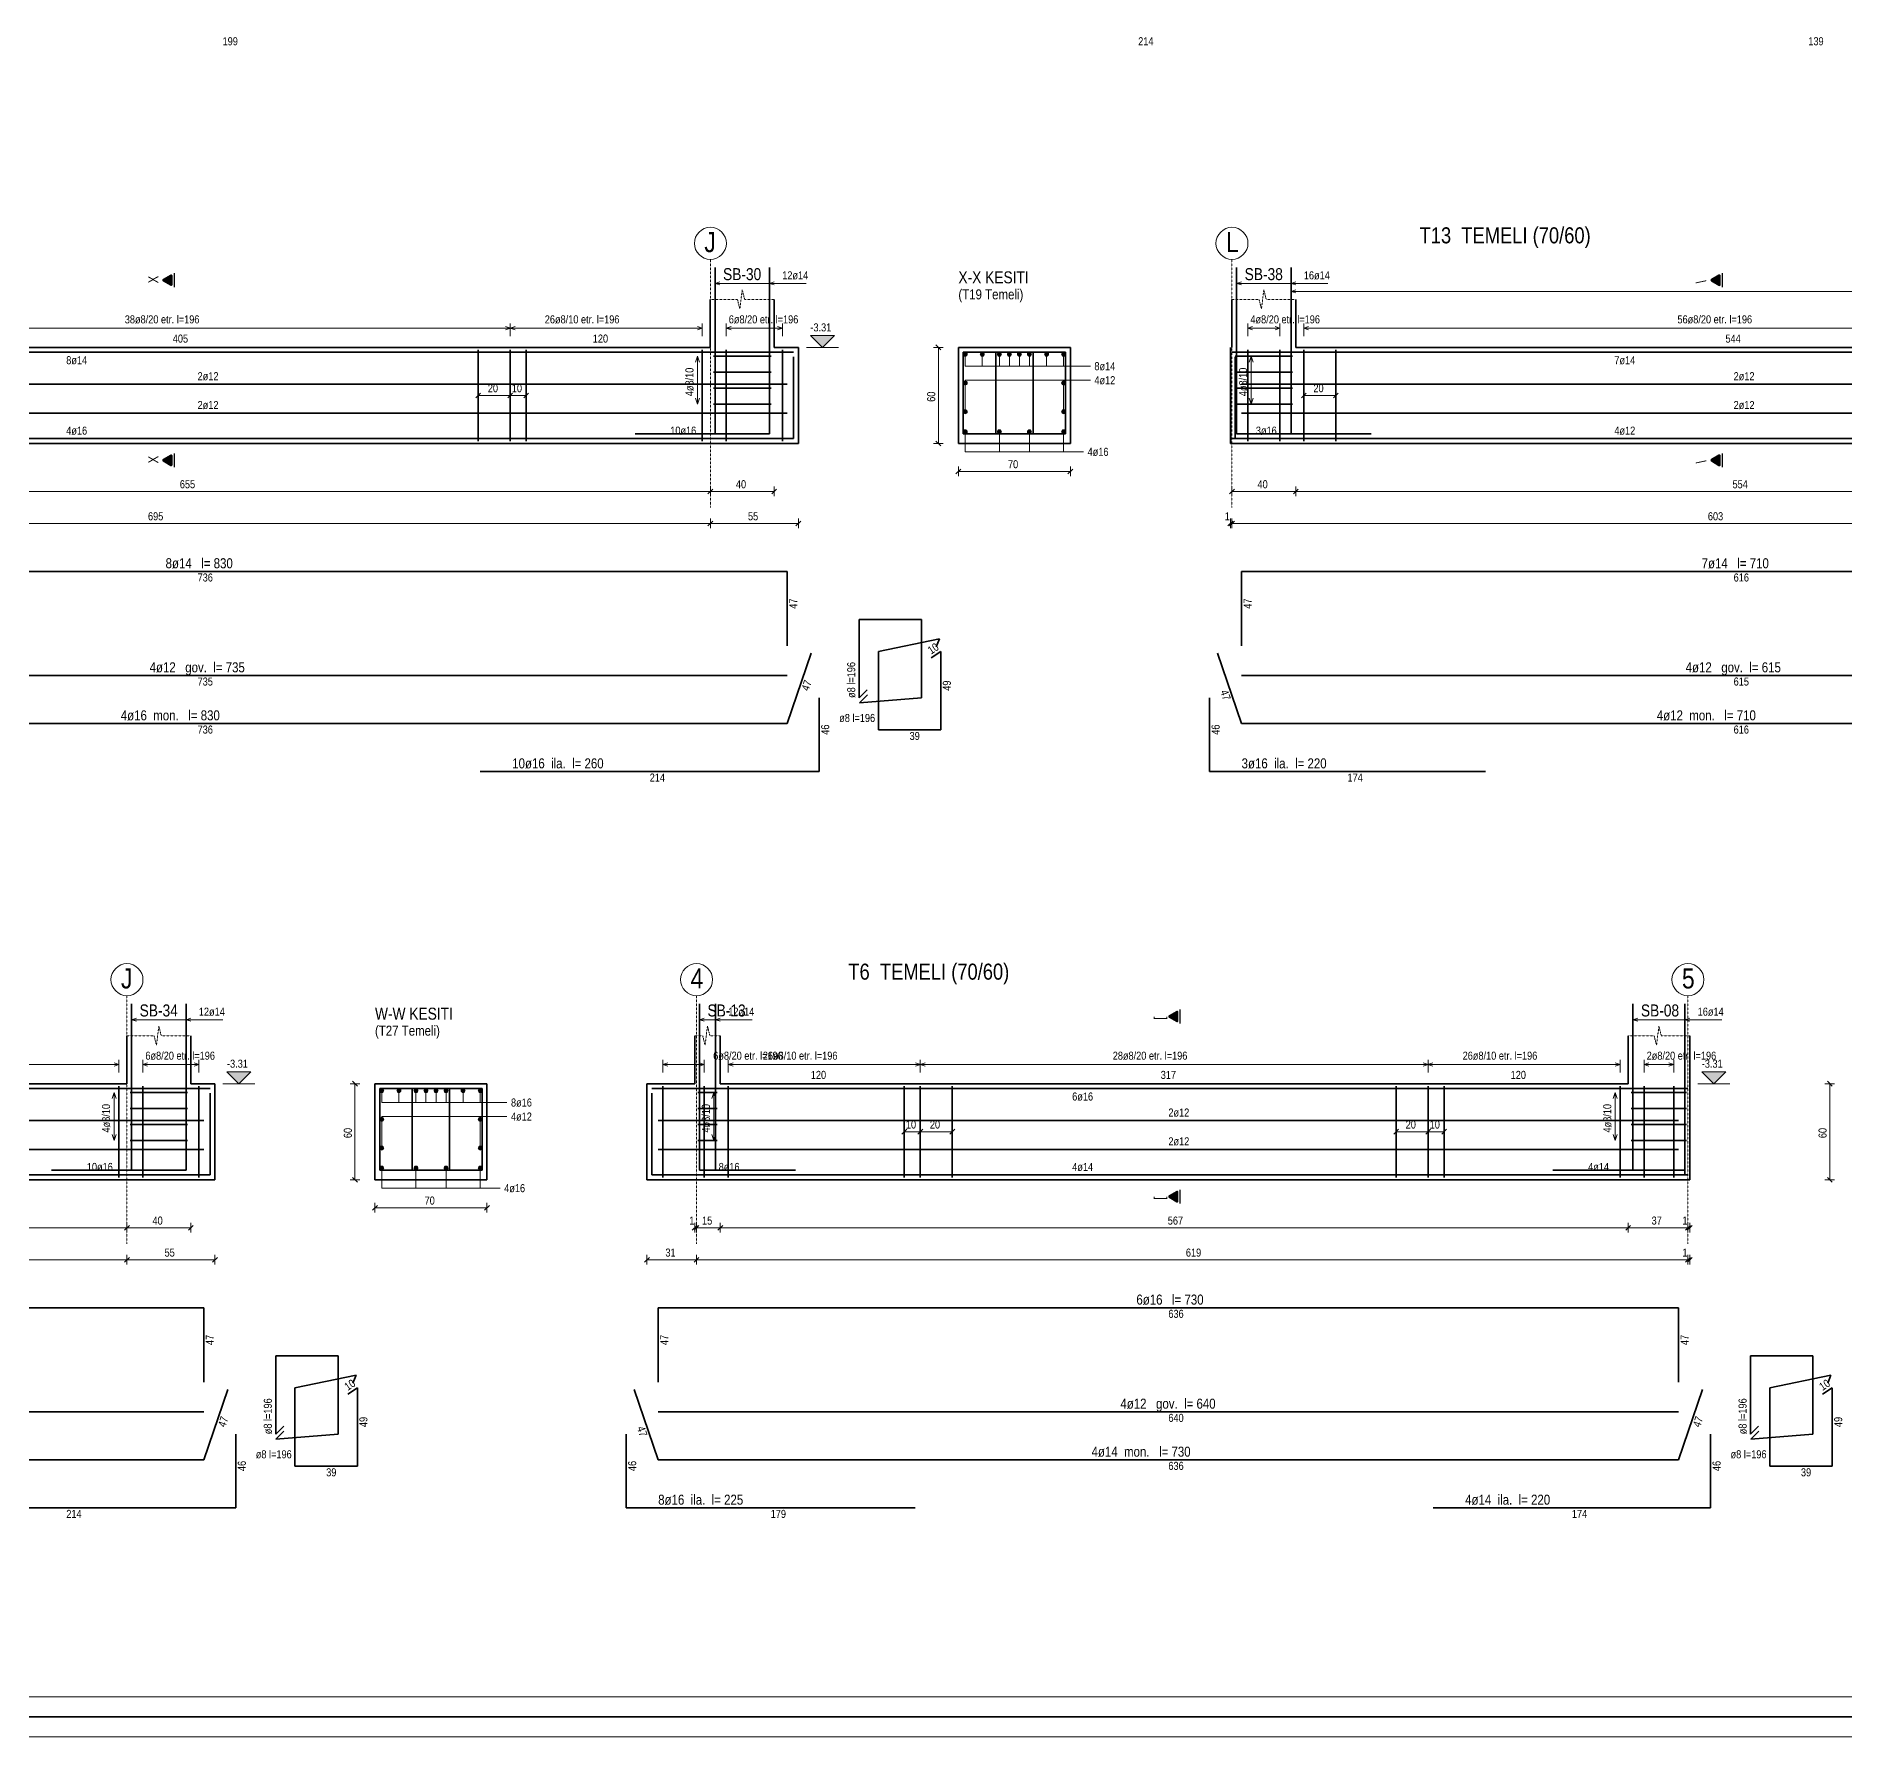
# Model space of a CAD drawing. Header units: millimetres. Extents: x -267 to 94375, y 6431 to 10838.
# Drawn here: x 34066 to 36327, y 6532 to 8657 of the extents above; entities that cross this region are included whole.
import ezdxf

# ---------------------------------------------------------------- set-up
doc = ezdxf.new("R2010")
doc.units = ezdxf.units.MM
doc.header["$LTSCALE"] = 0.0001
doc.linetypes.add('DASHED', pattern=[19.05, 12.7, -6.35])
for name, color, linetype, lineweight in [('AKS BALONU (BEYKENT)', 7, 'Continuous', 20), ('AKS CIZGISI (BEYKENT)', 252, 'DASHED', 20), ('AKS NO (BEYKENT)', 3, 'Continuous', 20), ('DONATI (BEYKENT)', 4, 'Continuous', 35), ('DONATI KESIT (BEYKENT)', 7, 'Continuous', 20), ('DONATI YAZISI (BEYKENT)', 3, 'Continuous', 20), ('FILIZ (BEYKENT)', 60, 'Continuous', 20), ('I.DONATI OKU (BEYKENT)', 160, 'Continuous', 20), ('KESIT ISMI (BEYKENT)', 6, 'Continuous', 20), ('KESIT SINIRI (BEYKENT)', 241, 'DASHED', 20), ('KESIT_(BEYKENT)', 151, 'Continuous', 25), ('KOLON ISMI (BEYKENT)', 91, 'Continuous', 20), ('KOT CIZGI (BEYKENT)', 120, 'Continuous', 20), ('KOT YAZI (BEYKENT)', 7, 'Continuous', 20), ('OLCU (BEYKENT)', 14, 'Continuous', 20), ('OLCU YAZISI (BEYKENT)', 7, 'Continuous', 20), ('SHEETSUMMARY-50', 152, 'Continuous', 20), ('SheetView', 40, 'Continuous', 20), ('SheetViewOut', 231, 'Continuous', 20), ('TEMEL (BEYKENT)', 2, 'Continuous', 35), ('TEMEL ISMI (BEYKENT)', 40, 'Continuous', 20)]:
    doc.layers.add(name, color=color, linetype=linetype, lineweight=lineweight)
doc.styles.add('KOT (BEYKENT)', font='')
doc.styles.add('OLCU (BEYKENT)', font='')
doc.styles.add('YAZI (BEYKENT)', font='')
doc.styles.get('KOT (BEYKENT)').set_extended_font_data('Bahnschrift Light Condensed')
doc.styles.get('OLCU (BEYKENT)').set_extended_font_data('Bahnschrift Light Condensed')
doc.styles.get('YAZI (BEYKENT)').set_extended_font_data('Bahnschrift Light Condensed')

msp = doc.modelspace()

# ---------------------------------------------------------------- hatches: boundary and pattern name
at = {"layer": 'DONATI KESIT (BEYKENT)', "lineweight": 30}
h = msp.add_hatch(color=256, dxfattribs=at)
h.dxf.hatch_style = 1
h.paths.add_polyline_path([(35225.18, 8259.33, 1), (35230.18, 8259.33, 1)])
h = msp.add_hatch(color=256, dxfattribs=at)
h.dxf.hatch_style = 1
h.paths.add_polyline_path([(35246.52, 8259.33, 1), (35251.52, 8259.33, 1)])
h = msp.add_hatch(color=256, dxfattribs=at)
h.dxf.hatch_style = 1
h.paths.add_polyline_path([(35267.85, 8259.33, 1), (35272.85, 8259.33, 1)])
h = msp.add_hatch(color=256, dxfattribs=at)
h.dxf.hatch_style = 1
h.paths.add_polyline_path([(35280.4, 8259.33, 1), (35285.4, 8259.33, 1)])
h = msp.add_hatch(color=256, dxfattribs=at)
h.dxf.hatch_style = 1
h.paths.add_polyline_path([(35292.96, 8259.33, 1), (35297.96, 8259.33, 1)])
h = msp.add_hatch(color=256, dxfattribs=at)
h.dxf.hatch_style = 1
h.paths.add_polyline_path([(35305.52, 8259.33, 1), (35310.52, 8259.33, 1)])
h = msp.add_hatch(color=256, dxfattribs=at)
h.dxf.hatch_style = 1
h.paths.add_polyline_path([(35326.85, 8259.33, 1), (35331.85, 8259.33, 1)])
h = msp.add_hatch(color=256, dxfattribs=at)
h.dxf.hatch_style = 1
h.paths.add_polyline_path([(35348.18, 8259.33, 1), (35353.18, 8259.33, 1)])
h = msp.add_hatch(color=256, dxfattribs=at)
h.dxf.hatch_style = 1
h.paths.add_polyline_path([(35225.18, 8223.33, 1), (35230.18, 8223.33, 1)])
h = msp.add_hatch(color=256, dxfattribs=at)
h.dxf.hatch_style = 1
h.paths.add_polyline_path([(35348.18, 8223.33, 1), (35353.18, 8223.33, 1)])
h = msp.add_hatch(color=256, dxfattribs=at)
h.dxf.hatch_style = 1
h.paths.add_polyline_path([(35225.18, 8187.33, 1), (35230.18, 8187.33, 1)])
h = msp.add_hatch(color=256, dxfattribs=at)
h.dxf.hatch_style = 1
h.paths.add_polyline_path([(35348.18, 8187.33, 1), (35353.18, 8187.33, 1)])
h = msp.add_hatch(color=256, dxfattribs=at)
h.dxf.hatch_style = 1
h.paths.add_polyline_path([(35225.18, 8162.33, 1), (35230.18, 8162.33, 1)])
h = msp.add_hatch(color=256, dxfattribs=at)
h.dxf.hatch_style = 1
h.paths.add_polyline_path([(35267.85, 8162.33, 1), (35272.85, 8162.33, 1)])
h = msp.add_hatch(color=256, dxfattribs=at)
h.dxf.hatch_style = 1
h.paths.add_polyline_path([(35305.52, 8162.33, 1), (35310.52, 8162.33, 1)])
h = msp.add_hatch(color=256, dxfattribs=at)
h.dxf.hatch_style = 1
h.paths.add_polyline_path([(35348.18, 8162.33, 1), (35353.18, 8162.33, 1)])
h = msp.add_hatch(color=256, dxfattribs=at)
h.dxf.hatch_style = 1
h.paths.add_polyline_path([(34495.93, 7339.33, 1), (34500.93, 7339.33, 1)])
h = msp.add_hatch(color=256, dxfattribs=at)
h.dxf.hatch_style = 1
h.paths.add_polyline_path([(34517.26, 7339.33, 1), (34522.26, 7339.33, 1)])
h = msp.add_hatch(color=256, dxfattribs=at)
h.dxf.hatch_style = 1
h.paths.add_polyline_path([(34538.59, 7339.33, 1), (34543.59, 7339.33, 1)])
h = msp.add_hatch(color=256, dxfattribs=at)
h.dxf.hatch_style = 1
h.paths.add_polyline_path([(34551.15, 7339.33, 1), (34556.15, 7339.33, 1)])
h = msp.add_hatch(color=256, dxfattribs=at)
h.dxf.hatch_style = 1
h.paths.add_polyline_path([(34563.7, 7339.33, 1), (34568.7, 7339.33, 1)])
h = msp.add_hatch(color=256, dxfattribs=at)
h.dxf.hatch_style = 1
h.paths.add_polyline_path([(34576.26, 7339.33, 1), (34581.26, 7339.33, 1)])
h = msp.add_hatch(color=256, dxfattribs=at)
h.dxf.hatch_style = 1
h.paths.add_polyline_path([(34597.6, 7339.33, 1), (34602.6, 7339.33, 1)])
h = msp.add_hatch(color=256, dxfattribs=at)
h.dxf.hatch_style = 1
h.paths.add_polyline_path([(34618.93, 7339.33, 1), (34623.93, 7339.33, 1)])
h = msp.add_hatch(color=256, dxfattribs=at)
h.dxf.hatch_style = 1
h.paths.add_polyline_path([(34495.93, 7303.33, 1), (34500.93, 7303.33, 1)])
h = msp.add_hatch(color=256, dxfattribs=at)
h.dxf.hatch_style = 1
h.paths.add_polyline_path([(34618.93, 7303.33, 1), (34623.93, 7303.33, 1)])
h = msp.add_hatch(color=256, dxfattribs=at)
h.dxf.hatch_style = 1
h.paths.add_polyline_path([(34495.93, 7267.33, 1), (34500.93, 7267.33, 1)])
h = msp.add_hatch(color=256, dxfattribs=at)
h.dxf.hatch_style = 1
h.paths.add_polyline_path([(34618.93, 7267.33, 1), (34623.93, 7267.33, 1)])
h = msp.add_hatch(color=256, dxfattribs=at)
h.dxf.hatch_style = 1
h.paths.add_polyline_path([(34495.93, 7242.33, 1), (34500.93, 7242.33, 1)])
h = msp.add_hatch(color=256, dxfattribs=at)
h.dxf.hatch_style = 1
h.paths.add_polyline_path([(34538.59, 7242.33, 1), (34543.59, 7242.33, 1)])
h = msp.add_hatch(color=256, dxfattribs=at)
h.dxf.hatch_style = 1
h.paths.add_polyline_path([(34576.26, 7242.33, 1), (34581.26, 7242.33, 1)])
h = msp.add_hatch(color=256, dxfattribs=at)
h.dxf.hatch_style = 1
h.paths.add_polyline_path([(34618.93, 7242.33, 1), (34623.93, 7242.33, 1)])
at = {"layer": 'KESIT_(BEYKENT)'}
h = msp.add_hatch(color=256, dxfattribs=at)
h.dxf.hatch_style = 1
h.paths.add_polyline_path([(34236.23, 8357.23, 0.5773503), (34234.73, 8358.1), (34225.23, 8352.61, 0.5773503), (34225.23, 8350.88), (34234.73, 8345.39, 0.5773503), (34236.23, 8346.26)])
h = msp.add_hatch(color=256, dxfattribs=at)
h.dxf.hatch_style = 1
h.paths.add_polyline_path([(36171.37, 8357.23, 0.5773503), (36169.87, 8358.1), (36160.37, 8352.61, 0.5773503), (36160.37, 8350.88), (36169.87, 8345.39, 0.5773503), (36171.37, 8346.26)])
h = msp.add_hatch(color=256, dxfattribs=at)
h.dxf.hatch_style = 1
h.paths.add_polyline_path([(34236.23, 8132.23, 0.5773503), (34234.73, 8133.1), (34225.23, 8127.61, 0.5773503), (34225.23, 8125.88), (34234.73, 8120.39, 0.5773503), (34236.23, 8121.26)])
h = msp.add_hatch(color=256, dxfattribs=at)
h.dxf.hatch_style = 1
h.paths.add_polyline_path([(36171.37, 8132.23, 0.5773503), (36169.87, 8133.1), (36160.37, 8127.61, 0.5773503), (36160.37, 8125.88), (36169.87, 8120.39, 0.5773503), (36171.37, 8121.26)])
h = msp.add_hatch(color=256, dxfattribs=at)
h.dxf.hatch_style = 1
h.paths.add_polyline_path([(35493.66, 7437.23, 0.5773503), (35492.16, 7438.1), (35482.66, 7432.61, 0.5773503), (35482.66, 7430.88), (35492.16, 7425.39, 0.5773503), (35493.66, 7426.26)])
h = msp.add_hatch(color=256, dxfattribs=at)
h.dxf.hatch_style = 1
h.paths.add_polyline_path([(35493.66, 7212.23, 0.5773503), (35492.16, 7213.1), (35482.66, 7207.61, 0.5773503), (35482.66, 7205.88), (35492.16, 7200.39, 0.5773503), (35493.66, 7201.26)])
at = {"layer": 'KOT CIZGI (BEYKENT)'}
for points in [[(35064.18, 8282.83), (35034.18, 8282.83), (35049.18, 8267.83)], [(34334.93, 7362.83), (34304.93, 7362.83), (34319.93, 7347.83)], [(36178.39, 7362.83), (36148.39, 7362.83), (36163.39, 7347.83)]]:
    msp.add_hatch(color=256, dxfattribs=at).paths.add_polyline_path(points)

# ---------------------------------------------------------------- linework, layer by layer
at = {"layer": 'AKS BALONU (BEYKENT)'}
for centre in [(34909.18, 8397.83), (35561.18, 8397.83), (34179.93, 7477.83), (34891.93, 7477.83), (36131.11, 7477.83)]:
    msp.add_circle(centre, 20, dxfattribs=at)
at = {"layer": 'AKS CIZGISI (BEYKENT)'}
for p, q in [((34909.18, 8377.83), (34909.18, 8067.83)), ((35561.18, 8377.83), (35561.18, 8067.83)), ((34179.93, 7457.83), (34179.93, 7147.83)), ((34891.93, 7457.83), (34891.93, 7147.83)), ((36131.11, 7457.83), (36131.11, 7147.83))]:
    msp.add_line(p, q, dxfattribs=at)
at = {"layer": 'DONATI (BEYKENT)'}
for p, q in [((34914.98, 8159.83), (34914.98, 8367.83)), ((34982.98, 8159.83), (34982.98, 8367.83)), ((35566.98, 8159.83), (35566.98, 8367.83)), ((35634.98, 8159.83), (35634.98, 8367.83)), ((33519.18, 8261.83), (35013.18, 8261.83)), ((34618.98, 8264.83), (34618.98, 8150.83)), ((34658.98, 8264.83), (34658.98, 8150.83)), ((34678.98, 8264.83), (34678.98, 8150.83)), ((34898.98, 8264.83), (34898.98, 8150.83)), ((34912.98, 8256.83), (34984.98, 8256.83)), ((34928.98, 8264.83), (34928.98, 8150.83)), ((34999.18, 8264.83), (34999.18, 8150.83)), ((35013.18, 8153.83), (35013.18, 8255.83)), ((35225.18, 8261.83), (35353.18, 8261.83)), ((35225.18, 8159.83), (35225.18, 8261.83)), ((35265.81, 8159.83), (35265.81, 8261.83)), ((35312.44, 8159.83), (35312.44, 8261.83)), ((35353.18, 8261.83), (35353.18, 8159.83)), ((35561.18, 8261.83), (36811.27, 8261.83)), ((35564.98, 8256.83), (35636.98, 8256.83)), ((35565.18, 8153.83), (35565.18, 8255.83)), ((35580.98, 8264.83), (35580.98, 8150.83)), ((35620.98, 8264.83), (35620.98, 8150.83)), ((35650.98, 8264.83), (35650.98, 8150.83)), ((35690.98, 8264.83), (35690.98, 8150.83)), ((34912.98, 8236.83), (34984.98, 8236.83)), ((35564.98, 8236.83), (35636.98, 8236.83)), ((33531.18, 8221.83), (35005.18, 8221.83)), ((34912.98, 8216.83), (34984.98, 8216.83)), ((35564.98, 8216.83), (35636.98, 8216.83)), ((35573.18, 8221.83), (36803.27, 8221.83)), ((33531.18, 8185.83), (35005.18, 8185.83)), ((34912.98, 8196.83), (34984.98, 8196.83)), ((35564.98, 8196.83), (35636.98, 8196.83)), ((35573.18, 8185.83), (36803.27, 8185.83)), ((33519.18, 8153.83), (35013.18, 8153.83)), ((34814.98, 8159.83), (34982.98, 8159.83)), ((35353.18, 8159.83), (35225.18, 8159.83)), ((35561.18, 8153.83), (36811.27, 8153.83)), ((35734.98, 8159.83), (35566.98, 8159.83)), ((33531.18, 7987.83), (35005.18, 7987.83)), ((35005.18, 7987.83), (35005.18, 7894.75)), ((35573.18, 7987.83), (35573.18, 7894.75)), ((35573.18, 7987.83), (36803.27, 7987.83)), ((35095.18, 7927.83), (35095.18, 7829.83)), ((35095.18, 7927.83), (35173.18, 7927.83)), ((35173.18, 7829.83), (35173.18, 7927.83)), ((35119.18, 7887.83), (35195.59, 7903.83)), ((35191.59, 7893.83), (35195.59, 7903.83)), ((35005.18, 7797.83), (35035.18, 7885.94)), ((35119.18, 7887.83), (35119.18, 7789.83)), ((35185.18, 7879.83), (35197.18, 7887.83)), ((35197.18, 7789.83), (35197.18, 7887.83)), ((35543.18, 7885.94), (35573.18, 7797.83)), ((33531.18, 7857.83), (35005.18, 7857.83)), ((35573.18, 7857.83), (36803.27, 7857.83)), ((35045.18, 7829.83), (35045.18, 7737.83)), ((35105.18, 7839.83), (35095.18, 7829.83)), ((35105.41, 7833.83), (35095.41, 7823.83)), ((35173.18, 7829.83), (35095.41, 7823.83)), ((35533.18, 7829.83), (35533.18, 7737.83)), ((33531.18, 7797.83), (35005.18, 7797.83)), ((35197.18, 7789.83), (35119.18, 7789.83)), ((35573.18, 7797.83), (36803.27, 7797.83)), ((35045.18, 7737.83), (34621.48, 7737.83)), ((35533.18, 7737.83), (35877.9, 7737.83)), ((34185.73, 7239.83), (34185.73, 7447.83)), ((34253.73, 7239.83), (34253.73, 7447.83)), ((34895.53, 7239.83), (34895.53, 7447.83)), ((34915.53, 7239.83), (34915.53, 7447.83)), ((36062.31, 7239.83), (36062.31, 7447.83)), ((36127.31, 7239.83), (36127.31, 7447.83)), ((32789.93, 7341.83), (34283.93, 7341.83)), ((34169.73, 7344.83), (34169.73, 7230.83)), ((34183.73, 7336.83), (34255.73, 7336.83)), ((34199.73, 7344.83), (34199.73, 7230.83)), ((34269.93, 7344.83), (34269.93, 7230.83)), ((34283.93, 7233.83), (34283.93, 7335.83)), ((34495.93, 7341.83), (34623.93, 7341.83)), ((34495.93, 7239.83), (34495.93, 7341.83)), ((34536.55, 7239.83), (34536.55, 7341.83)), ((34583.18, 7239.83), (34583.18, 7341.83)), ((34623.93, 7341.83), (34623.93, 7239.83)), ((34835.93, 7341.83), (36131.11, 7341.83)), ((34835.93, 7233.83), (34835.93, 7335.83)), ((34849.93, 7344.83), (34849.93, 7230.83)), ((34893.53, 7336.83), (34917.53, 7336.83)), ((34901.53, 7344.83), (34901.53, 7230.83)), ((34931.53, 7344.83), (34931.53, 7230.83)), ((35151.53, 7344.83), (35151.53, 7230.83)), ((35171.53, 7344.83), (35171.53, 7230.83)), ((35211.53, 7344.83), (35211.53, 7230.83)), ((35766.31, 7344.83), (35766.31, 7230.83)), ((35806.31, 7344.83), (35806.31, 7230.83)), ((35826.31, 7344.83), (35826.31, 7230.83)), ((36046.31, 7344.83), (36046.31, 7230.83)), ((36060.31, 7336.83), (36129.31, 7336.83)), ((36076.31, 7344.83), (36076.31, 7230.83)), ((36113.31, 7344.83), (36113.31, 7230.83)), ((36127.39, 7233.83), (36127.39, 7335.83)), ((34183.73, 7316.83), (34255.73, 7316.83)), ((34893.53, 7316.83), (34917.53, 7316.83)), ((36060.31, 7316.83), (36129.31, 7316.83)), ((32801.93, 7301.83), (34275.93, 7301.83)), ((34183.73, 7296.83), (34255.73, 7296.83)), ((34843.93, 7301.83), (36119.39, 7301.83)), ((34893.53, 7296.83), (34917.53, 7296.83)), ((36060.31, 7296.83), (36129.31, 7296.83)), ((32801.93, 7265.83), (34275.93, 7265.83)), ((34183.73, 7276.83), (34255.73, 7276.83)), ((34843.93, 7265.83), (36119.39, 7265.83)), ((34893.53, 7276.83), (34917.53, 7276.83)), ((36060.31, 7276.83), (36129.31, 7276.83)), ((34085.73, 7239.83), (34253.73, 7239.83)), ((34623.93, 7239.83), (34495.93, 7239.83)), ((35015.53, 7239.83), (34895.53, 7239.83)), ((35962.31, 7239.83), (36127.31, 7239.83)), ((32789.93, 7233.83), (34283.93, 7233.83)), ((34835.93, 7233.83), (36131.11, 7233.83)), ((32801.93, 7067.83), (34275.93, 7067.83)), ((34275.93, 7067.83), (34275.93, 6974.75)), ((34843.93, 7067.83), (34843.93, 6974.75)), ((34843.93, 7067.83), (36119.39, 7067.83)), ((36119.39, 7067.83), (36119.39, 6974.75)), ((34365.93, 7007.83), (34365.93, 6909.83)), ((34365.93, 7007.83), (34443.93, 7007.83)), ((34443.93, 6909.83), (34443.93, 7007.83)), ((36209.39, 7007.83), (36209.39, 6909.83)), ((36209.39, 7007.83), (36287.39, 7007.83)), ((36287.39, 6909.83), (36287.39, 7007.83)), ((34275.93, 6877.83), (34305.93, 6965.94)), ((34389.93, 6967.83), (34466.34, 6983.83)), ((34389.93, 6967.83), (34389.93, 6869.83)), ((34455.93, 6959.83), (34467.93, 6967.83)), ((34462.34, 6973.83), (34466.34, 6983.83)), ((34467.93, 6869.83), (34467.93, 6967.83)), ((34813.93, 6965.94), (34843.93, 6877.83)), ((36119.39, 6877.83), (36149.39, 6965.94)), ((36233.39, 6967.83), (36309.8, 6983.83)), ((36233.39, 6967.83), (36233.39, 6869.83)), ((36299.39, 6959.83), (36311.39, 6967.83)), ((36305.8, 6973.83), (36309.8, 6983.83)), ((36311.39, 6869.83), (36311.39, 6967.83)), ((32801.93, 6937.83), (34275.93, 6937.83)), ((34375.93, 6919.83), (34365.93, 6909.83)), ((34843.93, 6937.83), (36119.39, 6937.83)), ((36219.39, 6919.83), (36209.39, 6909.83)), ((34315.93, 6909.83), (34315.93, 6817.83)), ((34376.16, 6913.83), (34366.16, 6903.83)), ((34443.93, 6909.83), (34366.16, 6903.83)), ((34803.93, 6909.83), (34803.93, 6817.83)), ((36159.39, 6909.83), (36159.39, 6817.83)), ((36219.62, 6913.83), (36209.62, 6903.83)), ((36287.39, 6909.83), (36209.62, 6903.83)), ((32801.93, 6877.83), (34275.93, 6877.83)), ((34843.93, 6877.83), (36119.39, 6877.83)), ((34467.93, 6869.83), (34389.93, 6869.83)), ((36311.39, 6869.83), (36233.39, 6869.83)), ((34315.93, 6817.83), (33892.23, 6817.83)), ((34803.93, 6817.83), (35165.22, 6817.83)), ((36159.39, 6817.83), (35812.62, 6817.83))]:
    msp.add_line(p, q, dxfattribs=at)
at = {"layer": 'DONATI KESIT (BEYKENT)'}
for centre in [(35227.68, 8259.33), (35249.02, 8259.33), (35270.35, 8259.33), (35282.9, 8259.33), (35295.46, 8259.33), (35308.02, 8259.33), (35329.35, 8259.33), (35350.68, 8259.33), (35227.68, 8223.33), (35350.68, 8223.33), (35227.68, 8187.33), (35350.68, 8187.33), (35227.68, 8162.33), (35270.35, 8162.33), (35308.02, 8162.33), (35350.68, 8162.33), (34498.43, 7339.33), (34519.76, 7339.33), (34541.09, 7339.33), (34553.65, 7339.33), (34566.2, 7339.33), (34578.76, 7339.33), (34600.1, 7339.33), (34621.43, 7339.33), (34498.43, 7303.33), (34621.43, 7303.33), (34498.43, 7267.33), (34621.43, 7267.33), (34498.43, 7242.33), (34541.09, 7242.33), (34578.76, 7242.33), (34621.43, 7242.33)]:
    msp.add_circle(centre, 2.5, dxfattribs=at)
at = {"layer": 'I.DONATI OKU (BEYKENT)'}
for p, q in [((34914.98, 8347.83), (34920.98, 8349.83)), ((34914.98, 8347.83), (35028.98, 8347.83)), ((34914.98, 8347.83), (34920.98, 8345.83)), ((34982.98, 8347.83), (34988.98, 8349.83)), ((34982.98, 8347.83), (34988.98, 8345.83)), ((35566.98, 8347.83), (35572.98, 8349.83)), ((35566.98, 8347.83), (35680.98, 8347.83)), ((35566.98, 8347.83), (35572.98, 8345.83)), ((35634.98, 8347.83), (35640.98, 8349.83)), ((35634.98, 8347.83), (35640.98, 8345.83)), ((35634.98, 8337.83), (35640.98, 8339.83)), ((35634.98, 8337.83), (36754.67, 8337.83)), ((35634.98, 8337.83), (35640.98, 8335.83)), ((34658.98, 8297.83), (34658.98, 8281.83)), ((34898.98, 8297.83), (34898.98, 8281.83)), ((34928.98, 8297.83), (34928.98, 8281.83)), ((34999.18, 8297.83), (34999.18, 8281.83)), ((35580.98, 8297.83), (35580.98, 8281.83)), ((35620.98, 8297.83), (35620.98, 8281.83)), ((35650.98, 8297.83), (35650.98, 8281.83)), ((33608.98, 8291.83), (34898.98, 8291.83)), ((34652.98, 8293.83), (34664.98, 8289.83)), ((34652.98, 8289.83), (34664.98, 8293.83)), ((34898.98, 8291.83), (34892.98, 8293.83)), ((34898.98, 8291.83), (34892.98, 8289.83)), ((34928.98, 8291.83), (34934.98, 8293.83)), ((34928.98, 8291.83), (34999.18, 8291.83)), ((34928.98, 8291.83), (34934.98, 8289.83)), ((34999.18, 8291.83), (34993.18, 8293.83)), ((34999.18, 8291.83), (34993.18, 8289.83)), ((35580.98, 8291.83), (35586.98, 8293.83)), ((35580.98, 8291.83), (35620.98, 8291.83)), ((35580.98, 8291.83), (35586.98, 8289.83)), ((35620.98, 8291.83), (35614.98, 8293.83)), ((35620.98, 8291.83), (35614.98, 8289.83)), ((35650.98, 8291.83), (35656.98, 8293.83)), ((35650.98, 8291.83), (36738.67, 8291.83)), ((35650.98, 8291.83), (35656.98, 8289.83)), ((34892.98, 8256.83), (34890.48, 8249.33)), ((34892.98, 8256.83), (34892.98, 8196.83)), ((34892.98, 8256.83), (34895.48, 8249.33)), ((35227.68, 8259.33), (35227.68, 8244.33)), ((35249.02, 8259.33), (35249.02, 8244.33)), ((35270.35, 8259.33), (35270.35, 8244.33)), ((35282.9, 8259.33), (35282.9, 8244.33)), ((35295.46, 8259.33), (35295.46, 8244.33)), ((35308.02, 8259.33), (35308.02, 8244.33)), ((35329.35, 8259.33), (35329.35, 8244.33)), ((35350.68, 8259.33), (35350.68, 8244.33)), ((35584.98, 8256.83), (35582.48, 8249.33)), ((35584.98, 8256.83), (35584.98, 8196.83)), ((35584.98, 8256.83), (35587.48, 8249.33)), ((35227.68, 8244.33), (35384.18, 8244.33)), ((35227.68, 8187.33), (35227.68, 8226.83)), ((35227.68, 8226.83), (35384.18, 8226.83)), ((35350.68, 8187.33), (35350.68, 8226.83)), ((34892.98, 8196.83), (34890.48, 8204.33)), ((34892.98, 8196.83), (34895.48, 8204.33)), ((35584.98, 8196.83), (35582.48, 8204.33)), ((35584.98, 8196.83), (35587.48, 8204.33)), ((35227.68, 8162.33), (35227.68, 8137.33)), ((35270.35, 8162.33), (35270.35, 8137.33)), ((35308.02, 8162.33), (35308.02, 8137.33)), ((35350.68, 8162.33), (35350.68, 8137.33)), ((35227.68, 8137.33), (35375.68, 8137.33)), ((34185.73, 7427.83), (34191.73, 7429.83)), ((34185.73, 7427.83), (34299.73, 7427.83)), ((34185.73, 7427.83), (34191.73, 7425.83)), ((34253.73, 7427.83), (34259.73, 7429.83)), ((34253.73, 7427.83), (34259.73, 7425.83)), ((34895.53, 7427.83), (34901.53, 7429.83)), ((34895.53, 7427.83), (34961.53, 7427.83)), ((34895.53, 7427.83), (34901.53, 7425.83)), ((34915.53, 7427.83), (34921.53, 7429.83)), ((34915.53, 7427.83), (34921.53, 7425.83)), ((36062.31, 7427.83), (36068.31, 7429.83)), ((36062.31, 7427.83), (36173.31, 7427.83)), ((36062.31, 7427.83), (36068.31, 7425.83)), ((36127.31, 7427.83), (36133.31, 7429.83)), ((36127.31, 7427.83), (36133.31, 7425.83)), ((32879.73, 7371.83), (34169.73, 7371.83)), ((34169.73, 7371.83), (34163.73, 7373.83)), ((34169.73, 7371.83), (34163.73, 7369.83)), ((34169.73, 7377.83), (34169.73, 7361.83)), ((34199.73, 7377.83), (34199.73, 7361.83)), ((34199.73, 7371.83), (34205.73, 7373.83)), ((34199.73, 7371.83), (34269.93, 7371.83)), ((34199.73, 7371.83), (34205.73, 7369.83)), ((34269.93, 7371.83), (34263.93, 7373.83)), ((34269.93, 7371.83), (34263.93, 7369.83)), ((34269.93, 7377.83), (34269.93, 7361.83)), ((34849.93, 7377.83), (34849.93, 7361.83)), ((34849.93, 7371.83), (34855.93, 7373.83)), ((34849.93, 7371.83), (34901.53, 7371.83)), ((34849.93, 7371.83), (34855.93, 7369.83)), ((34901.53, 7371.83), (34895.53, 7373.83)), ((34901.53, 7371.83), (34895.53, 7369.83)), ((34901.53, 7377.83), (34901.53, 7361.83)), ((34931.53, 7377.83), (34931.53, 7361.83)), ((34931.53, 7371.83), (34937.53, 7373.83)), ((34931.53, 7371.83), (36046.31, 7371.83)), ((34931.53, 7371.83), (34937.53, 7369.83)), ((35165.53, 7373.83), (35177.53, 7369.83)), ((35165.53, 7369.83), (35177.53, 7373.83)), ((35171.53, 7377.83), (35171.53, 7361.83)), ((35800.31, 7373.83), (35812.31, 7369.83)), ((35800.31, 7369.83), (35812.31, 7373.83)), ((35806.31, 7377.83), (35806.31, 7361.83)), ((36046.31, 7371.83), (36040.31, 7373.83)), ((36046.31, 7371.83), (36040.31, 7369.83)), ((36046.31, 7377.83), (36046.31, 7361.83)), ((36076.31, 7377.83), (36076.31, 7361.83)), ((36076.31, 7371.83), (36082.31, 7373.83)), ((36076.31, 7371.83), (36113.31, 7371.83)), ((36076.31, 7371.83), (36082.31, 7369.83)), ((36113.31, 7371.83), (36107.31, 7373.83)), ((36113.31, 7371.83), (36107.31, 7369.83)), ((36113.31, 7377.83), (36113.31, 7361.83)), ((34163.73, 7336.83), (34161.23, 7329.33)), ((34163.73, 7336.83), (34163.73, 7276.83)), ((34163.73, 7336.83), (34166.23, 7329.33)), ((34498.43, 7339.33), (34498.43, 7324.33)), ((34519.76, 7339.33), (34519.76, 7324.33)), ((34541.09, 7339.33), (34541.09, 7324.33)), ((34553.65, 7339.33), (34553.65, 7324.33)), ((34566.2, 7339.33), (34566.2, 7324.33)), ((34578.76, 7339.33), (34578.76, 7324.33)), ((34600.1, 7339.33), (34600.1, 7324.33)), ((34621.43, 7339.33), (34621.43, 7324.33)), ((34913.53, 7336.83), (34911.03, 7329.33)), ((34913.53, 7336.83), (34913.53, 7276.83)), ((34913.53, 7336.83), (34916.03, 7329.33)), ((36040.31, 7336.83), (36037.81, 7329.33)), ((36040.31, 7336.83), (36040.31, 7276.83)), ((36040.31, 7336.83), (36042.81, 7329.33)), ((34498.43, 7324.33), (34654.93, 7324.33)), ((34498.43, 7267.33), (34498.43, 7306.83)), ((34498.43, 7306.83), (34654.93, 7306.83)), ((34621.43, 7267.33), (34621.43, 7306.83)), ((34163.73, 7276.83), (34161.23, 7284.33)), ((34163.73, 7276.83), (34166.23, 7284.33)), ((34913.53, 7276.83), (34911.03, 7284.33)), ((34913.53, 7276.83), (34916.03, 7284.33)), ((36040.31, 7276.83), (36037.81, 7284.33)), ((36040.31, 7276.83), (36042.81, 7284.33)), ((34498.43, 7242.33), (34498.43, 7217.33)), ((34541.09, 7242.33), (34541.09, 7217.33)), ((34578.76, 7242.33), (34578.76, 7217.33)), ((34621.43, 7242.33), (34621.43, 7217.33)), ((34498.43, 7217.33), (34646.43, 7217.33))]:
    msp.add_line(p, q, dxfattribs=at)
at = {"layer": 'KESIT SINIRI (BEYKENT)'}
for p, q in [((34908.98, 8327.83), (34942.98, 8327.83)), ((34942.98, 8327.83), (34945.98, 8315.83)), ((34945.98, 8315.83), (34948.98, 8339.83)), ((34948.98, 8339.83), (34951.98, 8327.83)), ((34951.98, 8327.83), (34988.98, 8327.83)), ((35560.98, 8327.83), (35594.98, 8327.83)), ((35594.98, 8327.83), (35597.98, 8315.83)), ((35597.98, 8315.83), (35600.98, 8339.83)), ((35600.98, 8339.83), (35603.98, 8327.83)), ((35603.98, 8327.83), (35640.98, 8327.83)), ((34216.73, 7395.83), (34219.73, 7419.83)), ((34219.73, 7419.83), (34222.73, 7407.83)), ((34902.53, 7395.83), (34905.53, 7419.83)), ((34905.53, 7419.83), (34908.53, 7407.83)), ((36091.81, 7395.83), (36094.81, 7419.83)), ((36094.81, 7419.83), (36097.81, 7407.83)), ((34179.73, 7407.83), (34213.73, 7407.83)), ((34213.73, 7407.83), (34216.73, 7395.83)), ((34222.73, 7407.83), (34259.73, 7407.83)), ((34889.53, 7407.83), (34899.53, 7407.83)), ((34899.53, 7407.83), (34902.53, 7395.83)), ((34908.53, 7407.83), (34921.53, 7407.83)), ((36056.31, 7407.83), (36088.81, 7407.83)), ((36088.81, 7407.83), (36091.81, 7395.83)), ((36097.81, 7407.83), (36133.31, 7407.83))]:
    msp.add_line(p, q, dxfattribs=at)
at = {"layer": 'KESIT_(BEYKENT)'}
for p, q in [((34238.73, 8360.41), (34238.73, 8343.09)), ((36173.87, 8360.41), (36173.87, 8343.09)), ((34238.73, 8135.41), (34238.73, 8118.09)), ((36173.87, 8135.41), (36173.87, 8118.09)), ((35496.16, 7440.41), (35496.16, 7423.09)), ((35496.16, 7215.41), (35496.16, 7198.08))]:
    msp.add_line(p, q, dxfattribs=at)
at = {"layer": 'KESIT_(BEYKENT)', "flags": 128}
for points in [[(34234.73, 8358.1), (34225.23, 8352.61, 0.5773503), (34225.23, 8350.88), (34234.73, 8345.39, 0.5773503), (34236.23, 8346.26), (34236.23, 8357.23, 0.5773503)], [(36169.87, 8358.1), (36160.37, 8352.61, 0.5773503), (36160.37, 8350.88), (36169.87, 8345.39, 0.5773503), (36171.37, 8346.26), (36171.37, 8357.23, 0.5773503)], [(34234.73, 8133.1), (34225.23, 8127.61, 0.5773503), (34225.23, 8125.88), (34234.73, 8120.39, 0.5773503), (34236.23, 8121.26), (34236.23, 8132.23, 0.5773503)], [(36169.87, 8133.1), (36160.37, 8127.61, 0.5773503), (36160.37, 8125.88), (36169.87, 8120.39, 0.5773503), (36171.37, 8121.26), (36171.37, 8132.23, 0.5773503)], [(35492.16, 7438.1), (35482.66, 7432.61, 0.5773503), (35482.66, 7430.88), (35492.16, 7425.39, 0.5773503), (35493.66, 7426.26), (35493.66, 7437.23, 0.5773503)], [(35492.16, 7213.1), (35482.66, 7207.61, 0.5773503), (35482.66, 7205.88), (35492.16, 7200.39, 0.5773503), (35493.66, 7201.26), (35493.66, 7212.23, 0.5773503)]]:
    msp.add_lwpolyline(points, format="xyb", close=True, dxfattribs=at)
at = {"layer": 'KOT CIZGI (BEYKENT)'}
for p, q in [((35034.18, 8282.83), (35064.18, 8282.83)), ((35049.18, 8267.83), (35034.18, 8282.83)), ((35049.18, 8267.83), (35064.18, 8282.83)), ((35029.18, 8267.83), (35069.18, 8267.83)), ((34299.93, 7347.83), (34339.93, 7347.83)), ((34304.93, 7362.83), (34334.93, 7362.83)), ((34319.93, 7347.83), (34304.93, 7362.83)), ((34319.93, 7347.83), (34334.93, 7362.83)), ((36143.39, 7347.83), (36183.39, 7347.83)), ((36148.39, 7362.83), (36178.39, 7362.83)), ((36163.39, 7347.83), (36148.39, 7362.83)), ((36163.39, 7347.83), (36178.39, 7362.83))]:
    msp.add_line(p, q, dxfattribs=at)
at = {"layer": 'OLCU (BEYKENT)'}
for p, q in [((35188.18, 8267.83), (35200.18, 8267.83)), ((35197.18, 8264.83), (35191.18, 8270.83)), ((35194.18, 8147.83), (35194.18, 8267.83)), ((34621.98, 8210.83), (34615.98, 8204.83)), ((34618.98, 8213.83), (34618.98, 8201.83)), ((34618.98, 8207.83), (34678.98, 8207.83)), ((34661.98, 8210.83), (34655.98, 8204.83)), ((34658.98, 8213.83), (34658.98, 8201.83)), ((34675.98, 8204.83), (34681.98, 8210.83)), ((35653.98, 8210.83), (35647.98, 8204.83)), ((35650.98, 8213.83), (35650.98, 8201.83)), ((35650.98, 8207.83), (35690.98, 8207.83)), ((35687.98, 8204.83), (35693.98, 8210.83)), ((35188.18, 8147.83), (35200.18, 8147.83)), ((35191.18, 8150.83), (35197.18, 8144.83)), ((35219.18, 8118.83), (35219.18, 8106.83)), ((35359.18, 8118.83), (35359.18, 8106.83)), ((34909.18, 8093.83), (34909.18, 8081.83)), ((34988.98, 8093.83), (34988.98, 8081.83)), ((35222.18, 8115.83), (35216.18, 8109.83)), ((35219.18, 8112.83), (35359.18, 8112.83)), ((35362.18, 8115.83), (35356.18, 8109.83)), ((35561.18, 8093.83), (35561.18, 8081.83)), ((35640.98, 8093.83), (35640.98, 8081.83)), ((33519.18, 8087.83), (34908.98, 8087.83)), ((34912.18, 8090.83), (34906.18, 8084.83)), ((34909.18, 8087.83), (34988.98, 8087.83)), ((34991.98, 8090.83), (34985.98, 8084.83)), ((35564.18, 8090.83), (35558.18, 8084.83)), ((35561.18, 8087.83), (36817.27, 8087.83)), ((35643.98, 8090.83), (35637.98, 8084.83)), ((34912.18, 8050.83), (34906.18, 8044.83)), ((34909.18, 8053.83), (34909.18, 8041.83)), ((35022.18, 8050.83), (35016.18, 8044.83)), ((35019.18, 8053.83), (35019.18, 8041.83)), ((35562.18, 8050.83), (35556.18, 8044.83)), ((35564.18, 8050.83), (35558.18, 8044.83)), ((35559.18, 8053.83), (35559.18, 8041.83)), ((35561.18, 8053.83), (35561.18, 8041.83)), ((33517.18, 8047.83), (35019.18, 8047.83)), ((35559.18, 8047.83), (36817.27, 8047.83)), ((34458.93, 7347.83), (34470.93, 7347.83)), ((34467.93, 7344.83), (34461.93, 7350.83)), ((34464.93, 7227.83), (34464.93, 7347.83)), ((36302.39, 7347.83), (36314.39, 7347.83)), ((36311.39, 7344.83), (36305.39, 7350.83)), ((36308.39, 7227.83), (36308.39, 7347.83)), ((35154.53, 7290.83), (35148.53, 7284.83)), ((35151.53, 7293.83), (35151.53, 7281.83)), ((35151.53, 7287.83), (35211.53, 7287.83)), ((35174.53, 7290.83), (35168.53, 7284.83)), ((35171.53, 7293.83), (35171.53, 7281.83)), ((35208.53, 7284.83), (35214.53, 7290.83)), ((35769.31, 7290.83), (35763.31, 7284.83)), ((35766.31, 7293.83), (35766.31, 7281.83)), ((35766.31, 7287.83), (35826.31, 7287.83)), ((35809.31, 7290.83), (35803.31, 7284.83)), ((35806.31, 7293.83), (35806.31, 7281.83)), ((35823.31, 7284.83), (35829.31, 7290.83)), ((34458.93, 7227.83), (34470.93, 7227.83)), ((34461.93, 7230.83), (34467.93, 7224.83)), ((36302.39, 7227.83), (36314.39, 7227.83)), ((36305.39, 7230.83), (36311.39, 7224.83)), ((34492.93, 7195.83), (34486.93, 7189.83)), ((34489.93, 7198.83), (34489.93, 7186.83)), ((34489.93, 7192.83), (34629.93, 7192.83)), ((34632.93, 7195.83), (34626.93, 7189.83)), ((34629.93, 7198.83), (34629.93, 7186.83)), ((32789.93, 7167.83), (34179.73, 7167.83)), ((34182.93, 7170.83), (34176.93, 7164.83)), ((34179.93, 7173.83), (34179.93, 7161.83)), ((34179.93, 7167.83), (34259.73, 7167.83)), ((34262.73, 7170.83), (34256.73, 7164.83)), ((34259.73, 7173.83), (34259.73, 7161.83)), ((34892.53, 7170.83), (34886.53, 7164.83)), ((34894.93, 7170.83), (34888.93, 7164.83)), ((34889.53, 7173.83), (34889.53, 7161.83)), ((34889.53, 7167.83), (36133.31, 7167.83)), ((34891.93, 7173.83), (34891.93, 7161.83)), ((34924.53, 7170.83), (34918.53, 7164.83)), ((34921.53, 7173.83), (34921.53, 7161.83)), ((36059.31, 7170.83), (36053.31, 7164.83)), ((36056.31, 7173.83), (36056.31, 7161.83)), ((36134.11, 7170.83), (36128.11, 7164.83)), ((36136.31, 7170.83), (36130.31, 7164.83)), ((36131.11, 7173.83), (36131.11, 7161.83)), ((36133.31, 7173.83), (36133.31, 7161.83)), ((32787.93, 7127.83), (34289.93, 7127.83)), ((34182.93, 7130.83), (34176.93, 7124.83)), ((34179.93, 7133.83), (34179.93, 7121.83)), ((34292.93, 7130.83), (34286.93, 7124.83)), ((34289.93, 7133.83), (34289.93, 7121.83)), ((34832.93, 7130.83), (34826.93, 7124.83)), ((34829.93, 7133.83), (34829.93, 7121.83)), ((34829.93, 7127.83), (36133.39, 7127.83)), ((34894.93, 7130.83), (34888.93, 7124.83)), ((34891.93, 7133.83), (34891.93, 7121.83)), ((36134.11, 7130.83), (36128.11, 7124.83)), ((36136.39, 7130.83), (36130.39, 7124.83)), ((36131.11, 7133.83), (36131.11, 7121.83)), ((36133.39, 7133.83), (36133.39, 7121.83))]:
    msp.add_line(p, q, dxfattribs=at)
at = {"layer": 'SHEETSUMMARY-50', "const_width": 2, "flags": 128}
msp.add_lwpolyline([(9013.61, 6556.81), (39480.33, 6556.81), (39480.33, 10706.81), (9013.61, 10706.81)], close=True, dxfattribs=at)
at = {"layer": 'SheetView'}
msp.add_lwpolyline([(9038.61, 6581.81), (38855.33, 6581.81), (38855.33, 10681.81), (9038.61, 10681.81)], close=True, dxfattribs=at)
at = {"layer": 'SheetViewOut'}
msp.add_lwpolyline([(8988.61, 6531.81), (39505.33, 6531.81), (39505.33, 10731.81), (8988.61, 10731.81)], close=True, dxfattribs=at)
at = {"layer": 'TEMEL (BEYKENT)'}
for p, q in [((34908.98, 8267.83), (34908.98, 8327.83)), ((34988.98, 8327.83), (34988.98, 8267.83)), ((35560.98, 8327.83), (35560.98, 8267.83)), ((35640.98, 8327.83), (35640.98, 8267.83)), ((33598.98, 8267.83), (34908.98, 8267.83)), ((35019.18, 8267.83), (34988.98, 8267.83)), ((35019.18, 8267.83), (35019.18, 8147.83)), ((35359.18, 8267.83), (35219.18, 8267.83)), ((35219.18, 8267.83), (35219.18, 8147.83)), ((35359.18, 8147.83), (35359.18, 8267.83)), ((35559.18, 8267.83), (35559.18, 8147.83)), ((35640.98, 8267.83), (36748.67, 8267.83)), ((33517.18, 8147.83), (35019.18, 8147.83)), ((35219.18, 8147.83), (35359.18, 8147.83)), ((35559.18, 8147.83), (36817.27, 8147.83)), ((34179.73, 7347.83), (34179.73, 7407.83)), ((34259.73, 7407.83), (34259.73, 7347.83)), ((34889.53, 7407.83), (34889.53, 7347.83)), ((34921.53, 7407.83), (34921.53, 7347.83)), ((36056.31, 7347.83), (36056.31, 7407.83)), ((36133.31, 7407.83), (36133.31, 7347.83)), ((32869.73, 7347.83), (34179.73, 7347.83)), ((34289.93, 7347.83), (34259.73, 7347.83)), ((34289.93, 7347.83), (34289.93, 7227.83)), ((34629.93, 7347.83), (34489.93, 7347.83)), ((34489.93, 7347.83), (34489.93, 7227.83)), ((34629.93, 7227.83), (34629.93, 7347.83)), ((34829.93, 7347.83), (34829.93, 7227.83)), ((34829.93, 7347.83), (34889.53, 7347.83)), ((34921.53, 7347.83), (36056.31, 7347.83)), ((36133.39, 7347.83), (36133.39, 7227.83)), ((32787.93, 7227.83), (34289.93, 7227.83)), ((34489.93, 7227.83), (34629.93, 7227.83)), ((34829.93, 7227.83), (36133.39, 7227.83))]:
    msp.add_line(p, q, dxfattribs=at)

# ---------------------------------------------------------------- texts
at = {"layer": 'AKS NO (BEYKENT)', "style": 'YAZI (BEYKENT)'}
for s, p in [('J', (34901.68, 8386.83)), ('L', (35553.68, 8386.83)), ('J', (34172.43, 7466.83)), ('4', (34884.43, 7466.83)), ('5', (36123.61, 7466.83))]:
    msp.add_text(s, height=25, dxfattribs=at).set_placement(p)
at = {"layer": 'DONATI YAZISI (BEYKENT)', "style": 'YAZI (BEYKENT)'}
for s, height, p in [(' 38ø8/20 etr. l=196', 10, (34173.98, 8297.83)), (' 26ø8/10 etr. l=196', 10, (34698.98, 8297.83)), (' 6ø8/20 etr. l=196', 10, (34928.98, 8297.83)), (' 4ø8/20 etr. l=196', 10, (35580.98, 8297.83)), (' 56ø8/20 etr. l=196', 10, (36114.82, 8297.83)), ('8ø14', 10, (34103.98, 8246.83)), ('7ø14', 10, (36039.12, 8246.83)), ('2ø12', 10, (34268.18, 8226.83)), ('4ø12', 10, (35389.18, 8221.83)), ('8ø14', 10, (35389.18, 8239.33)), ('2ø12', 10, (36188.23, 8226.83)), ('2ø12', 10, (34268.18, 8190.83)), ('2ø12', 10, (36188.23, 8190.83)), ('4ø16', 10, (34103.98, 8158.83)), ('10ø16', 10, (34858.98, 8158.83)), ('3ø16', 10, (35590.98, 8158.83)), ('4ø12', 10, (36039.12, 8158.83)), ('4ø16', 10, (35380.68, 8132.33)), ('8ø14   l= 830', 12.5, (34228.18, 7991.83)), ('7ø14   l= 710', 12.5, (36148.23, 7991.83)), ('4ø12   gov.  l= 735', 12.5, (34208.18, 7861.83)), ('4ø12   gov.  l= 615', 12.5, (36128.22, 7861.83)), (' 4ø16  mon.   l= 830', 12.5, (34168.18, 7801.83)), ('ø8 l=196', 10, (35070.18, 7799.83)), (' 4ø12  mon.   l= 710', 12.5, (36088.23, 7801.83)), ('10ø16  ila.  l= 260', 12.5, (34661.48, 7741.83)), ('3ø16  ila.  l= 220', 12.5, (35573.18, 7741.83)), (' 6ø8/20 etr. l=196', 10, (34199.73, 7377.83)), (' 6ø8/20 etr. l=196', 10, (34909.53, 7377.83)), (' 26ø8/10 etr. l=196', 10, (34971.53, 7377.83)), (' 28ø8/20 etr. l=196', 10, (35408.92, 7377.83)), (' 26ø8/10 etr. l=196', 10, (35846.31, 7377.83)), (' 2ø8/20 etr. l=196', 10, (36076.31, 7377.83)), ('8ø16', 10, (34659.93, 7319.33)), ('6ø16', 10, (35361.42, 7326.83)), ('4ø12', 10, (34659.93, 7301.83)), ('2ø12', 10, (35481.66, 7306.83)), ('2ø12', 10, (35481.66, 7270.83)), ('10ø16', 10, (34129.73, 7238.83)), ('8ø16', 10, (34919.53, 7238.83)), ('4ø14', 10, (35361.42, 7238.83)), ('4ø14', 10, (36006.31, 7238.83)), ('4ø16', 10, (34651.43, 7212.33)), ('6ø16   l= 730', 12.5, (35441.66, 7071.83)), ('4ø12   gov.  l= 640', 12.5, (35421.66, 6941.83)), ('ø8 l=196', 10, (34340.93, 6879.83)), (' 4ø14  mon.   l= 730', 12.5, (35381.66, 6881.83)), ('ø8 l=196', 10, (36184.39, 6879.83)), ('8ø16  ila.  l= 225', 12.5, (34843.93, 6821.83)), ('4ø14  ila.  l= 220', 12.5, (35852.62, 6821.83))]:
    msp.add_text(s, height=height, dxfattribs=at).set_placement(p)
for s, p in [('4ø8/10', (34887.98, 8206.83)), ('4ø8/10', (35579.98, 8206.83)), ('ø8 l=196', (35090.18, 7829.83)), ('4ø8/10', (34158.73, 7286.83)), ('4ø8/10', (34908.53, 7286.83)), ('4ø8/10', (36035.31, 7286.83)), ('ø8 l=196', (34360.93, 6909.83)), ('ø8 l=196', (36204.39, 6909.83))]:
    msp.add_text(s, height=10, rotation=90, dxfattribs=at).set_placement(p)
at = {"layer": 'FILIZ (BEYKENT)', "style": 'YAZI (BEYKENT)'}
for s, p in [('12ø14', (34998.98, 8352.83)), ('16ø14', (35650.98, 8352.83)), ('12ø14', (34269.73, 7432.83)), ('12ø14', (34931.53, 7432.83)), ('16ø14', (36143.31, 7432.83))]:
    msp.add_text(s, height=10, dxfattribs=at).set_placement(p)
at = {"layer": 'KESIT ISMI (BEYKENT)', "style": 'YAZI (BEYKENT)'}
for s, p in [('X', (34218.98, 8347.83)), ('\\', (36154.12, 8347.83)), ('X', (34218.98, 8122.83)), ('\\', (36154.12, 8122.83)), ('[', (35476.42, 7427.83)), ('[', (35476.42, 7202.83))]:
    msp.add_text(s, height=12.5, rotation=90, dxfattribs=at).set_placement(p)
for s, p in [('X-X KESITI', (35219.18, 8347.83)), ('W-W KESITI', (34489.93, 7427.83))]:
    msp.add_text(s, height=15, dxfattribs=at).set_placement(p)
at = {"layer": 'KOLON ISMI (BEYKENT)', "style": 'YAZI (BEYKENT)'}
for s, p in [('SB-30', (34924.98, 8351.83)), ('SB-38', (35576.98, 8351.83)), ('SB-34', (34195.73, 7431.83)), ('SB-13', (34905.53, 7431.83)), ('SB-08', (36072.31, 7431.83))]:
    msp.add_text(s, height=15, dxfattribs=at).set_placement(p)
at = {"layer": 'KOT YAZI (BEYKENT)', "style": 'KOT (BEYKENT)'}
for p in [(35034.18, 8287.83), (34304.93, 7367.83), (36148.39, 7367.83)]:
    msp.add_text('-3.31', height=10, dxfattribs=at).set_placement(p)
at = {"layer": 'OLCU YAZISI (BEYKENT)', "style": 'OLCU (BEYKENT)'}
for s, p in [('199', (34299.41, 8645.33)), ('214', (35443.91, 8645.33)), ('139', (36281.58, 8645.33)), (' 405', (34233.98, 8273.83)), (' 120', (34758.98, 8273.83)), (' 544', (36174.82, 8273.83)), ('20', (34630.98, 8211.83)), ('10', (34660.98, 8211.83)), ('20', (35662.98, 8211.83)), ('70', (35281.18, 8116.83)), ('655', (34245.98, 8091.83)), ('40', (34941.08, 8091.83)), ('40', (35593.08, 8091.83)), ('554', (36186.82, 8091.83)), ('695', (34206.18, 8051.83)), ('55', (34956.18, 8051.83)), ('1', (35552.18, 8051.83)), ('603', (36156.02, 8051.83)), ('736', (34268.18, 7975.33)), ('616', (36188.23, 7975.33)), ('735', (34268.18, 7845.33)), ('615', (36188.23, 7845.33)), ('736', (34268.18, 7785.33)), ('39', (35158.19, 7777.33)), ('616', (36188.23, 7785.33)), ('214', (34833.33, 7725.33)), ('174', (35705.54, 7725.33)), (' 120', (35031.53, 7353.83)), (' 317', (35468.92, 7353.83)), (' 120', (35906.31, 7353.83)), ('10', (35153.53, 7291.83)), ('20', (35183.53, 7291.83)), ('20', (35778.31, 7291.83)), ('10', (35808.31, 7291.83)), ('70', (34551.93, 7196.83)), ('40', (34211.83, 7171.83)), ('1', (34882.73, 7171.83)), ('15', (34898.73, 7171.83)), ('567', (35480.92, 7171.83)), ('37', (36085.71, 7171.83)), ('1', (36124.21, 7171.83)), ('55', (34226.93, 7131.83)), ('31', (34852.93, 7131.83)), ('619', (35503.52, 7131.83)), ('1', (36124.25, 7131.83)), ('636', (35481.66, 7055.33)), ('640', (35481.66, 6925.33)), ('636', (35481.66, 6865.33)), ('39', (34428.93, 6857.33)), ('39', (36272.39, 6857.33)), ('214', (34104.08, 6805.33)), ('179', (34984.58, 6805.33)), ('174', (35986.01, 6805.33))]:
    msp.add_text(s, height=10, dxfattribs=at).set_placement(p)
for s, rotation, p in [('60', 90, (35190.18, 8199.83)), ('47', 90, (35017.68, 7941.29)), ('47', 90, (35585.68, 7941.29)), ('10', 34, (35185.18, 7883.83)), ('47', 71.19791, (35032.02, 7837.86)), ('49', 90, (35209.68, 7838.83)), ('47', 288.80209, (35546.35, 7837.86)), ('46', 90, (35057.68, 7783.83)), ('46', 90, (35545.68, 7783.83)), ('60', 90, (34460.93, 7279.83)), ('60', 90, (36304.39, 7279.83)), ('47', 90, (34288.43, 7021.29)), ('47', 90, (34856.43, 7021.29)), ('47', 90, (36131.89, 7021.29)), ('10', 34, (34455.93, 6963.83)), ('10', 34, (36299.39, 6963.83)), ('47', 71.19791, (34302.76, 6917.86)), ('49', 90, (34480.43, 6918.83)), ('47', 288.80209, (34817.1, 6917.86)), ('47', 71.19791, (36146.23, 6917.86)), ('49', 90, (36323.89, 6918.83)), ('46', 90, (34328.43, 6863.83)), ('46', 90, (34816.43, 6863.83)), ('46', 90, (36171.89, 6863.83))]:
    msp.add_text(s, height=10, rotation=rotation, dxfattribs=at).set_placement(p)
at = {"layer": 'TEMEL ISMI (BEYKENT)', "style": 'YAZI (BEYKENT)'}
for s, height, p in [('T13  TEMELI (70/60)', 20, (35795.64, 8397.83)), ('(T19 Temeli)', 12.5, (35219.18, 8327.83)), ('T6  TEMELI (70/60)', 20, (35081.6, 7477.83)), ('(T27 Temeli)', 12.5, (34489.93, 7407.83))]:
    msp.add_text(s, height=height, dxfattribs=at).set_placement(p)

doc.saveas('drawing.dxf')
